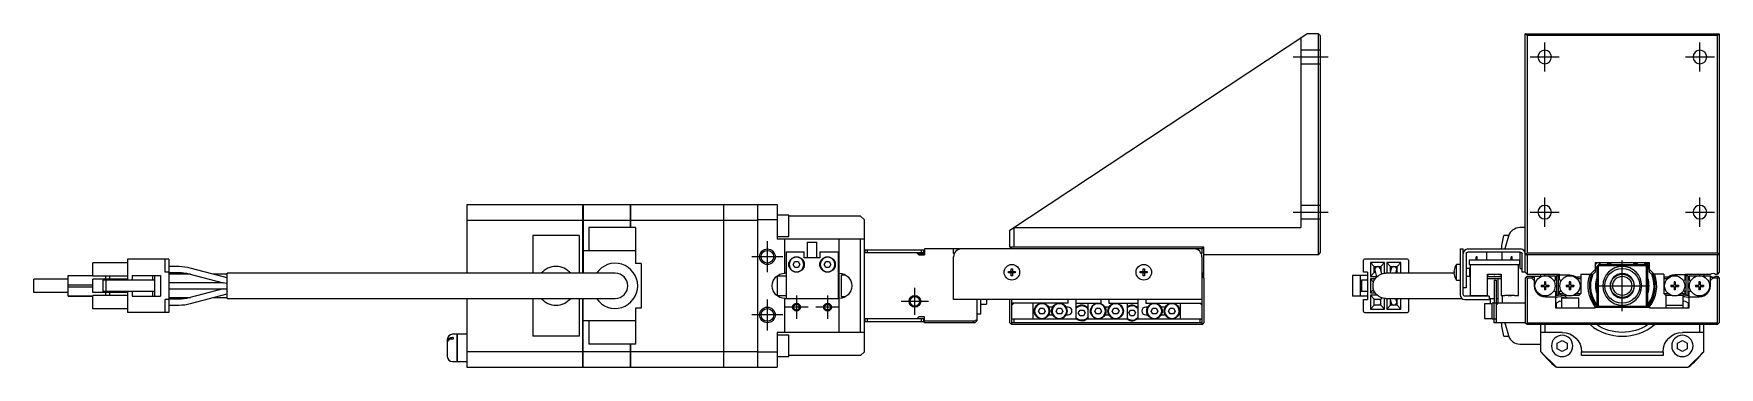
# Model space of a CAD drawing. Extents: x 0 to 898, y -8 to 821.
# Drawn here: x 463.6 to 898, y 371.3 to 457.3 of the extents above; entities that cross this region are included whole.
import ezdxf

# ---------------------------------------------------------------- set-up
doc = ezdxf.new("R2010")
doc.units = 0
doc.header["$LTSCALE"] = 0.5
doc.linetypes.add('CENTER', pattern=[50.8, 31.75, -6.35, 6.35, -6.35])
doc.linetypes.add('DASHED', pattern=[19.05, 12.7, -6.35])
for name, color, linetype in [('MSM_CENTER', 1, 'CENTER'), ('MSM_CONTINUOUS', 7, 'CONTINUOUS'), ('MSM_DASHED', 4, 'DASHED'), ('MSM_NARROW', 5, 'CONTINUOUS')]:
    doc.layers.add(name, color=color, linetype=linetype)

msp = doc.modelspace()

# ---------------------------------------------------------------- linework, layer by layer
at = {"layer": 'MSM_CENTER'}
for p, q in [((853.05, 447.54), (853.05, 455.04)), ((893.05, 447.54), (893.05, 455.04)), ((788.22, 451.29), (797.22, 451.29)), ((849.3, 451.29), (856.8, 451.29)), ((889.3, 451.29), (896.8, 451.29)), ((853.05, 407.54), (853.05, 415.04)), ((893.05, 407.54), (893.05, 415.04)), ((788.22, 411.29), (797.22, 411.29)), ((849.3, 411.29), (856.8, 411.29)), ((889.3, 411.29), (896.8, 411.29)), ((656.72, 399.79), (648.72, 399.79)), ((652.72, 395.79), (652.72, 403.79)), ((873.05, 385.79), (873.05, 398.79)), ((690.72, 384.79), (690.72, 391.79)), ((866.55, 392.29), (879.55, 392.29)), ((652.72, 380.79), (652.72, 388.79)), ((663.22, 386.79), (657.22, 386.79)), ((660.22, 389.79), (660.22, 383.79)), ((671.22, 386.79), (665.22, 386.79)), ((668.22, 389.79), (668.22, 383.79)), ((694.22, 388.29), (687.22, 388.29)), ((656.72, 384.79), (648.72, 384.79))]:
    msp.add_line(p, q, dxfattribs=at)
at = {"layer": 'MSM_CONTINUOUS'}
for p, q in [((715.22, 406.66), (791.72, 457.29)), ((790.22, 456.3), (790.22, 407.29)), ((794.72, 457.29), (791.72, 457.29)), ((794.72, 400.29), (794.72, 457.29)), ((795.22, 456.79), (794.72, 457.29)), ((795.22, 456.79), (795.22, 400.79)), ((848.05, 395.79), (848.05, 457.29)), ((848.55, 456.79), (848.05, 457.29)), ((848.05, 457.29), (898.05, 457.29)), ((848.55, 456.79), (848.55, 400.79)), ((897.55, 456.79), (848.55, 456.79)), ((897.55, 456.79), (898.05, 457.29)), ((897.55, 400.79), (897.55, 456.79)), ((898.05, 457.29), (898.05, 395.79)), ((575.22, 413.29), (575.22, 395.54)), ((575.22, 413.29), (605.17, 413.29)), ((605.17, 395.54), (605.17, 413.29)), ((605.17, 413.24), (605.22, 413.24)), ((605.22, 413.29), (605.22, 395.54)), ((605.22, 413.29), (617.47, 413.29)), ((617.47, 407.29), (617.47, 413.29)), ((617.47, 413.24), (617.52, 413.24)), ((617.52, 413.29), (641.47, 413.29)), ((617.52, 407.29), (617.52, 413.29)), ((641.47, 371.29), (641.47, 413.29)), ((641.47, 413.24), (641.52, 413.24)), ((641.52, 371.29), (641.52, 413.29)), ((641.52, 413.29), (655.22, 413.29)), ((650.22, 371.29), (650.22, 413.29)), ((655.22, 413.29), (655.22, 404.29)), ((575.22, 409.26), (605.17, 409.26)), ((605.17, 409), (605.22, 409)), ((605.22, 409.26), (617.47, 409.26)), ((617.47, 409), (617.52, 409)), ((617.52, 409.26), (641.47, 409.26)), ((641.47, 409), (641.52, 409)), ((641.52, 409.26), (650.22, 409.26)), ((655.22, 409.29), (650.22, 409.29)), ((658.22, 410.54), (655.22, 410.54)), ((658.22, 405.04), (658.22, 410.54)), ((676.72, 410.29), (658.22, 410.29)), ((677.72, 409.29), (676.72, 410.29)), ((677.72, 375.29), (677.72, 409.29)), ((604.22, 405.29), (592.22, 405.29)), ((592.22, 405.29), (592.22, 395.54)), ((604.22, 405.29), (604.22, 395.54)), ((606.72, 407.29), (606.72, 401.29)), ((618.72, 407.29), (606.72, 407.29)), ((618.72, 407.29), (618.72, 398.07)), ((655.22, 405.04), (658.22, 405.04)), ((677.72, 404.29), (655.22, 404.29)), ((657.22, 395.54), (657.22, 404.29)), ((671.22, 395.54), (671.22, 404.29)), ((676.72, 380.29), (676.72, 404.29)), ((715.22, 402.29), (715.22, 406.66)), ((716.18, 407.29), (790.22, 407.29)), ((716.22, 407.29), (716.22, 402.29)), ((843.8, 405.29), (842.48, 405.29)), ((843.75, 405.12), (842.79, 401.79)), ((848.05, 407.29), (846.63, 407.29)), ((618.72, 401.29), (605.22, 401.29)), ((657.52, 401.04), (657.52, 389.04)), ((657.52, 401.04), (662.22, 401.04)), ((662.22, 399.54), (662.22, 401.04)), ((662.97, 403.54), (665.47, 403.54)), ((662.97, 403.54), (662.97, 399.54)), ((665.47, 399.54), (665.47, 403.54)), ((666.22, 401.04), (666.22, 399.54)), ((666.22, 401.04), (670.92, 401.04)), ((670.92, 401.04), (670.92, 389.04)), ((692.92, 400.79), (677.72, 400.79)), ((677.92, 400.79), (677.92, 401.59)), ((677.92, 401.59), (692.92, 401.59)), ((678.42, 401.59), (678.42, 400.79)), ((691.72, 400.29), (691.22, 400.79)), ((693.22, 400.54), (691.47, 400.54)), ((691.72, 400.29), (693.22, 400.29)), ((692.42, 400.79), (692.42, 401.59)), ((692.92, 401.59), (692.92, 400.79)), ((693.22, 401.79), (693.22, 400.29)), ((764.72, 401.79), (693.22, 401.79)), ((700.72, 400.59), (700.72, 401.79)), ((700.72, 400.59), (700.89, 400.59)), ((700.72, 388.79), (700.72, 399.79)), ((765.22, 402.29), (715.22, 402.29)), ((715.47, 402.04), (715.22, 401.79)), ((715.72, 402.29), (715.47, 402.04)), ((715.47, 402.04), (715.72, 401.79)), ((764.72, 400.59), (764.55, 400.59)), ((765.22, 401.79), (764.72, 402.29)), ((764.72, 401.79), (764.97, 402.04)), ((764.72, 401.79), (764.72, 400.59)), ((764.72, 399.79), (764.72, 382.79)), ((765.22, 394.59), (765.22, 402.29)), ((794.72, 400.29), (765.22, 400.29)), ((794.72, 400.29), (795.22, 400.79)), ((831.25, 401.79), (832.05, 401.79)), ((831.25, 401.79), (831.25, 389.99)), ((832.05, 390.09), (832.05, 401.79)), ((832.85, 400.59), (832.85, 391.79)), ((833.25, 401.79), (846.85, 401.79)), ((846.85, 400.99), (833.25, 400.99)), ((835.42, 398.99), (835.42, 399.79)), ((835.67, 399.79), (835.42, 399.79)), ((835.67, 398.99), (835.67, 399.79)), ((838.05, 400.99), (838.05, 398.99)), ((842.05, 398.99), (842.05, 400.99)), ((844.42, 398.99), (844.42, 399.79)), ((844.67, 399.79), (844.42, 399.79)), ((844.67, 398.99), (844.67, 399.79)), ((846.75, 396.79), (846.75, 400.79)), ((847.2, 400.79), (846.75, 400.79)), ((847.25, 395.79), (847.25, 400.59)), ((848.05, 400.29), (848.55, 400.79)), ((898.05, 400.29), (848.05, 400.29)), ((848.55, 400.79), (897.55, 400.79)), ((848.55, 400.29), (848.55, 395.29)), ((898.05, 400.29), (897.55, 400.79)), ((897.55, 395.29), (897.55, 400.29)), ((478.87, 394.79), (478.87, 398.19)), ((487.77, 398.19), (478.87, 398.19)), ((487.77, 399.19), (487.77, 393.79)), ((498.47, 399.19), (487.77, 399.19)), ((497.47, 395.79), (497.47, 399.19)), ((498.47, 395.79), (497.47, 395.79)), ((498.47, 399.19), (498.47, 385.39)), ((501.1, 397.24), (498.47, 397.24)), ((498.47, 395.74), (501.1, 395.74)), ((503.59, 395.41), (512.44, 393.04)), ((513.47, 394.32), (503.98, 396.86)), ((513.47, 389.04), (513.47, 395.54)), ((613.47, 395.54), (513.47, 395.54)), ((620.22, 398.07), (618.72, 398.07)), ((620.22, 398.07), (620.22, 386.51)), ((657.52, 395.54), (657.22, 395.54)), ((659.35, 397.79), (659.79, 398.54)), ((659.79, 397.04), (659.35, 397.79)), ((659.79, 398.54), (660.65, 398.54)), ((660.65, 397.04), (659.79, 397.04)), ((660.65, 398.54), (661.09, 397.79)), ((661.09, 397.79), (660.65, 397.04)), ((666.22, 399.54), (662.22, 399.54)), ((667.35, 397.79), (667.79, 398.54)), ((667.79, 397.04), (667.35, 397.79)), ((667.79, 398.54), (668.65, 398.54)), ((668.65, 397.04), (667.79, 397.04)), ((668.65, 398.54), (669.09, 397.79)), ((669.09, 397.79), (668.65, 397.04)), ((671.22, 395.54), (670.92, 395.54)), ((671.12, 395.54), (671.12, 389.04)), ((714.83, 395.97), (715.54, 395.97)), ((714.83, 395.61), (714.83, 395.97)), ((715.54, 395.61), (714.83, 395.61)), ((715.54, 395.97), (715.54, 396.68)), ((715.54, 396.68), (715.9, 396.68)), ((715.55, 395.96), (715.54, 395.97)), ((715.55, 395.62), (715.54, 395.61)), ((715.54, 394.9), (715.54, 395.61)), ((715.55, 395.96), (715.89, 395.96)), ((715.55, 395.62), (715.55, 395.96)), ((715.89, 395.62), (715.55, 395.62)), ((715.89, 395.96), (715.9, 395.97)), ((715.89, 395.96), (715.89, 395.62)), ((715.89, 395.62), (715.9, 395.61)), ((715.9, 396.68), (715.9, 395.97)), ((715.9, 395.97), (716.61, 395.97)), ((715.9, 395.61), (715.9, 394.9)), ((716.61, 395.61), (715.9, 395.61)), ((716.61, 395.97), (716.61, 395.61)), ((748.83, 395.97), (749.54, 395.97)), ((748.83, 395.61), (748.83, 395.97)), ((749.54, 395.61), (748.83, 395.61)), ((749.54, 395.97), (749.54, 396.68)), ((749.54, 396.68), (749.9, 396.68)), ((749.55, 395.96), (749.54, 395.97)), ((749.55, 395.62), (749.54, 395.61)), ((749.54, 394.9), (749.54, 395.61)), ((749.55, 395.62), (749.55, 395.96)), ((749.55, 395.96), (749.89, 395.96)), ((749.89, 395.62), (749.55, 395.62)), ((749.89, 395.96), (749.9, 395.97)), ((749.89, 395.96), (749.89, 395.62)), ((749.89, 395.62), (749.9, 395.61)), ((749.9, 396.68), (749.9, 395.97)), ((749.9, 395.97), (750.61, 395.97)), ((749.9, 395.61), (749.9, 394.9)), ((750.61, 395.61), (749.9, 395.61)), ((750.61, 395.97), (750.61, 395.61)), ((765.22, 395.29), (764.72, 395.79)), ((806.35, 395.79), (806.35, 398.89)), ((807.35, 395.79), (806.35, 395.79)), ((817.65, 399.19), (806.65, 399.19)), ((807.35, 395.79), (807.35, 388.79)), ((811.8, 398.29), (808.15, 398.29)), ((808.15, 398.29), (808.15, 394.69)), ((809.1, 397.24), (808.15, 398.29)), ((809.1, 395.74), (808.15, 394.69)), ((809.1, 397.24), (810.85, 397.24)), ((809.1, 395.74), (809.1, 397.24)), ((809.4, 395.74), (809.1, 395.74)), ((809.25, 396.29), (809.73, 394.57)), ((810.47, 397.24), (810.85, 396.87)), ((811.06, 395.39), (810.7, 396.69)), ((810.85, 397.24), (811.8, 398.29)), ((810.85, 397.24), (810.85, 396.15)), ((811.01, 395.56), (811.15, 395.41)), ((811.8, 395.53), (811.8, 398.29)), ((829.66, 395.54), (812.05, 395.54)), ((815.95, 398.29), (812.4, 398.29)), ((812.4, 398.29), (812.4, 395.54)), ((813.3, 397.24), (812.4, 398.29)), ((813.45, 396.7), (813.11, 395.54)), ((813.3, 396.18), (813.3, 397.24)), ((813.3, 397.24), (815.05, 397.24)), ((814.67, 397.24), (815.05, 396.87)), ((814.67, 395.54), (814.89, 396.28)), ((814.73, 395.74), (815.05, 395.74)), ((815.05, 396.12), (814.76, 395.83)), ((815.05, 397.24), (815.95, 398.29)), ((815.05, 395.74), (815.05, 397.24)), ((815.05, 395.74), (815.22, 395.54)), ((815.95, 395.54), (815.95, 398.29)), ((817.95, 398.89), (817.95, 395.54)), ((829.66, 395.97), (829.78, 395.97)), ((829.78, 395.61), (829.66, 395.61)), ((829.77, 396.68), (829.78, 396.68)), ((829.78, 395.61), (829.78, 395.97)), ((830.35, 393.79), (830.35, 397.79)), ((831.25, 397.79), (830.35, 397.79)), ((833.75, 396.79), (832.85, 396.79)), ((833.55, 398.99), (833.55, 397.79)), ((833.55, 398.99), (846.55, 398.99)), ((833.55, 397.79), (846.55, 397.79)), ((833.75, 394.79), (833.75, 396.79)), ((833.8, 396.74), (833.75, 396.79)), ((833.8, 397.79), (833.8, 389.79)), ((846.3, 389.79), (846.3, 397.79)), ((846.55, 398.99), (846.55, 397.79)), ((846.75, 398.07), (846.55, 398.07)), ((846.75, 396.79), (847.25, 396.79)), ((848.05, 395.79), (847.25, 395.79)), ((848.55, 395.29), (848.05, 395.79)), ((864.84, 395.29), (866.05, 396.5)), ((866.05, 395.79), (865.55, 395.29)), ((866.05, 398.29), (880.05, 398.29)), ((866.05, 398.29), (866.05, 395.79)), ((866.55, 396.99), (867.35, 397.79)), ((866.55, 387.59), (866.55, 396.99)), ((866.85, 397.29), (866.85, 387.29)), ((879.05, 397.49), (867.05, 397.49)), ((867.35, 397.79), (878.75, 397.79)), ((878.75, 397.79), (879.05, 397.49)), ((879.55, 396.99), (879.05, 397.49)), ((879.25, 387.29), (879.25, 397.29)), ((879.55, 396.99), (879.55, 387.59)), ((880.05, 395.79), (880.05, 398.29)), ((880.05, 396.5), (881.26, 395.29)), ((880.55, 395.29), (880.05, 395.79)), ((898.05, 395.79), (897.55, 395.29)), ((463.62, 390.59), (463.62, 393.99)), ((472.52, 393.99), (463.62, 393.99)), ((472.52, 389.59), (472.52, 394.99)), ((472.52, 394.99), (478.87, 394.99)), ((472.52, 392.54), (478.87, 392.54)), ((472.52, 392.04), (478.87, 392.04)), ((487.77, 394.79), (478.87, 394.79)), ((478.87, 390.59), (478.87, 393.99)), ((487.77, 393.99), (478.87, 393.99)), ((494.77, 393.79), (481.47, 393.79)), ((481.47, 393.79), (481.47, 390.79)), ((482.17, 393.79), (482.17, 390.79)), ((482.22, 393.99), (482.22, 394.79)), ((483.22, 393.99), (483.22, 394.79)), ((489.02, 394.99), (489.02, 393.79)), ((489.02, 394.99), (496.27, 394.99)), ((494.27, 394.99), (494.27, 393.79)), ((494.77, 394.99), (494.77, 389.59)), ((496.27, 394.99), (496.27, 389.59)), ((504.05, 395.29), (498.47, 395.29)), ((512.44, 393.04), (498.47, 393.04)), ((498.47, 391.54), (513.47, 391.54)), ((512.44, 391.54), (503.6, 389.17)), ((513.47, 395.29), (509.84, 395.29)), ((513.34, 392.93), (512.44, 393.04)), ((513.47, 393.04), (513.38, 393.04)), ((655.22, 394.85), (655.22, 389.73)), ((657.52, 394.79), (655.22, 394.79)), ((671.72, 395.04), (671.72, 389.54)), ((672.95, 395.04), (671.72, 395.04)), ((715.9, 394.9), (715.54, 394.9)), ((749.9, 394.9), (749.54, 394.9)), ((765.22, 395.29), (764.72, 395.29)), ((765.22, 395.09), (764.72, 395.09)), ((764.82, 394.89), (764.72, 394.89)), ((765.22, 394.29), (764.72, 394.79)), ((764.97, 394.54), (764.72, 394.29)), ((765.22, 394.59), (765.12, 394.49)), ((765.12, 394.59), (765.12, 394.39)), ((765.22, 394.29), (765.22, 382.79)), ((807.35, 394.99), (803.55, 394.99)), ((803.55, 394.99), (803.55, 389.59)), ((805.46, 394.99), (805.46, 389.59)), ((807.35, 393.79), (805.85, 393.79)), ((805.85, 393.79), (805.85, 390.79)), ((808.15, 394.69), (809.7, 394.69)), ((809.34, 394.09), (808.15, 394.09)), ((808.15, 394.09), (808.15, 390.49)), ((808.93, 393.22), (808.15, 394.09)), ((808.93, 391.36), (808.15, 390.49)), ((829.78, 394.9), (829.77, 394.9)), ((830.35, 393.79), (831.25, 393.79)), ((832.85, 391.79), (832.05, 391.79)), ((832.85, 394.79), (833.75, 394.79)), ((833.75, 394.79), (833.8, 394.84)), ((838.3, 389.79), (838.3, 395.29)), ((838.3, 395.29), (841.8, 395.29)), ((841.8, 394.59), (838.3, 394.59)), ((841.8, 394.09), (838.3, 394.09)), ((840.05, 393.79), (840.55, 393.79)), ((840.05, 393.79), (840.05, 387.79)), ((840.55, 393.79), (840.55, 382.79)), ((841.05, 387.79), (841.05, 394.09)), ((841.8, 395.29), (841.8, 389.79)), ((848.3, 394.54), (848.05, 394.29)), ((848.05, 394.29), (848.05, 382.79)), ((848.3, 394.54), (848.55, 394.79)), ((848.55, 394.29), (848.3, 394.54)), ((848.55, 395.29), (856.85, 395.29)), ((848.55, 394.79), (852.43, 394.79)), ((848.55, 394.29), (848.55, 382.79)), ((849.75, 394.29), (848.55, 394.29)), ((850.35, 394.71), (849.75, 394.29)), ((849.75, 394.29), (850.35, 393.69)), ((850.35, 394.79), (850.35, 392.29)), ((852.05, 394.79), (852.05, 395.29)), ((852.15, 392.44), (852.94, 392.44)), ((852.15, 392.44), (852.15, 392.15)), ((852.15, 392.15), (852.94, 392.15)), ((852.68, 392.44), (852.68, 392.15)), ((853.29, 393.29), (853, 393.29)), ((853, 393.29), (853, 392.5)), ((853, 392.76), (853.29, 392.76)), ((853, 392.09), (853, 391.29)), ((853, 391.82), (853.29, 391.82)), ((853.29, 391.29), (853, 391.29)), ((853.05, 394.89), (853.05, 395.29)), ((853.29, 393.29), (853.29, 392.5)), ((853.29, 392.09), (853.29, 391.29)), ((853.35, 392.44), (854.15, 392.44)), ((853.35, 392.15), (854.15, 392.15)), ((853.62, 392.15), (853.62, 392.44)), ((855.85, 394.79), (853.86, 394.79)), ((854.15, 392.44), (854.15, 392.15)), ((855.55, 393.67), (855.85, 393.83)), ((855.85, 393.83), (855.85, 394.79)), ((856.65, 394.91), (856.05, 394.91)), ((856.05, 394.91), (856.05, 389.91)), ((856.65, 389.91), (856.65, 394.91)), ((856.85, 393.83), (856.85, 395.29)), ((856.85, 395.09), (859.55, 395.09)), ((857.14, 393.67), (856.85, 393.83)), ((858.55, 392.44), (859.34, 392.44)), ((858.55, 392.44), (858.55, 392.15)), ((858.55, 392.15), (859.34, 392.15)), ((859.08, 392.44), (859.08, 392.15)), ((859.69, 393.29), (859.4, 393.29)), ((859.4, 393.29), (859.4, 392.5)), ((859.4, 392.76), (859.69, 392.76)), ((859.4, 392.09), (859.4, 391.29)), ((859.4, 391.82), (859.69, 391.82)), ((859.69, 391.29), (859.4, 391.29)), ((859.69, 393.29), (859.69, 392.5)), ((859.69, 392.09), (859.69, 391.29)), ((859.75, 392.44), (860.55, 392.44)), ((859.75, 392.15), (860.55, 392.15)), ((860.02, 392.15), (860.02, 392.44)), ((860.55, 392.44), (860.55, 392.15)), ((861.15, 394.59), (862.35, 394.59)), ((862.35, 394.09), (861.69, 394.09)), ((862.35, 395.29), (865.55, 395.29)), ((862.35, 395.29), (862.35, 390.29)), ((870.18, 393.6), (870.25, 393.67)), ((870.25, 393.73), (870.25, 393.67)), ((871.99, 395.26), (871.99, 395.26)), ((883.75, 395.29), (880.55, 395.29)), ((883.75, 395.29), (883.75, 390.29)), ((883.75, 394.59), (884.95, 394.59)), ((884.4, 394.09), (883.75, 394.09)), ((885.55, 392.44), (886.34, 392.44)), ((885.55, 392.44), (885.55, 392.15)), ((885.55, 392.15), (886.34, 392.15)), ((886.08, 392.44), (886.08, 392.15)), ((886.69, 393.29), (886.4, 393.29)), ((886.4, 393.29), (886.4, 392.5)), ((886.4, 392.76), (886.69, 392.76)), ((886.4, 392.09), (886.4, 391.29)), ((886.4, 391.82), (886.69, 391.82)), ((886.69, 391.29), (886.4, 391.29)), ((889.25, 395.09), (886.55, 395.09)), ((886.69, 393.29), (886.69, 392.5)), ((886.69, 392.09), (886.69, 391.29)), ((886.75, 392.44), (887.55, 392.44)), ((886.75, 392.15), (887.55, 392.15)), ((887.02, 392.15), (887.02, 392.44)), ((887.55, 392.44), (887.55, 392.15)), ((889.25, 393.83), (888.95, 393.67)), ((889.25, 395.29), (895.79, 395.29)), ((889.25, 393.83), (889.25, 395.29)), ((890.05, 394.91), (889.45, 394.91)), ((889.45, 394.91), (889.45, 389.91)), ((890.05, 389.91), (890.05, 394.91)), ((890.25, 394.79), (890.25, 393.83)), ((892.23, 394.79), (890.25, 394.79)), ((890.25, 393.83), (890.54, 393.67)), ((891.95, 392.44), (892.74, 392.44)), ((891.95, 392.44), (891.95, 392.15)), ((891.95, 392.15), (892.74, 392.15)), ((892.48, 392.44), (892.48, 392.15)), ((893.09, 393.29), (892.8, 393.29)), ((892.8, 393.29), (892.8, 392.5)), ((892.8, 392.76), (893.09, 392.76)), ((892.8, 392.09), (892.8, 391.29)), ((892.8, 391.82), (893.09, 391.82)), ((893.09, 391.29), (892.8, 391.29)), ((893.05, 394.89), (893.05, 395.29)), ((893.09, 393.29), (893.09, 392.5)), ((893.09, 392.09), (893.09, 391.29)), ((893.15, 392.44), (893.95, 392.44)), ((893.15, 392.15), (893.95, 392.15)), ((893.42, 392.15), (893.42, 392.44)), ((895.79, 394.79), (893.66, 394.79)), ((893.95, 392.44), (893.95, 392.15)), ((894.05, 395.29), (894.05, 394.79)), ((895.75, 392.29), (895.75, 394.79)), ((896.35, 394.29), (895.75, 394.71)), ((895.75, 393.69), (896.35, 394.29)), ((897.55, 394.29), (896.35, 394.29)), ((897.11, 395.29), (897.55, 395.29)), ((897.11, 394.79), (897.55, 394.79)), ((897.55, 394.79), (898.05, 394.29)), ((897.8, 394.54), (897.55, 394.29)), ((897.55, 382.79), (897.55, 394.29)), ((898.05, 394.29), (898.05, 382.79)), ((472.52, 390.59), (463.62, 390.59)), ((472.52, 390.59), (463.62, 390.59)), ((472.52, 390.59), (463.62, 390.59)), ((473.47, 389.59), (472.52, 389.59)), ((472.52, 389.59), (478.87, 389.59)), ((473.77, 389.59), (473.47, 389.59)), ((478.87, 389.59), (473.77, 389.59)), ((475.57, 389.59), (475.27, 389.59)), ((475.27, 389.59), (475.45, 389.59)), ((475.45, 389.59), (478.87, 389.59)), ((478.87, 389.59), (475.57, 389.59)), ((487.77, 390.59), (478.87, 390.59)), ((487.77, 389.79), (478.87, 389.79)), ((478.87, 386.39), (478.87, 389.79)), ((494.77, 390.79), (481.47, 390.79)), ((482.22, 389.79), (482.22, 390.59)), ((483.22, 389.79), (483.22, 390.59)), ((487.77, 390.79), (487.77, 385.39)), ((489.02, 390.79), (489.02, 389.59)), ((489.02, 389.59), (496.27, 389.59)), ((494.27, 390.79), (494.27, 389.59)), ((497.47, 385.39), (497.47, 388.79)), ((498.47, 388.79), (497.47, 388.79)), ((498.47, 389.29), (504.05, 389.29)), ((501.1, 388.84), (498.47, 388.84)), ((498.47, 387.34), (501.1, 387.34)), ((503.99, 387.72), (513.47, 390.26)), ((509.84, 389.29), (513.47, 389.29)), ((513.47, 389.04), (613.47, 389.04)), ((575.22, 389.04), (575.22, 371.29)), ((592.22, 389.04), (592.22, 379.29)), ((604.22, 389.04), (604.22, 379.29)), ((605.17, 371.29), (605.17, 389.04)), ((605.22, 371.29), (605.22, 389.04)), ((655.22, 389.79), (657.52, 389.79)), ((657.22, 380.29), (657.22, 389.04)), ((657.22, 389.04), (671.22, 389.04)), ((660.92, 386.49), (660.92, 387.14)), ((671.22, 380.29), (671.22, 389.04)), ((671.72, 389.54), (672.95, 389.54)), ((764.72, 388.79), (700.72, 388.79)), ((706.72, 388.79), (706.72, 383.29)), ((707.72, 385.04), (707.72, 388.79)), ((707.72, 387.54), (709.22, 387.54)), ((709.22, 388.79), (709.22, 387.54)), ((715.22, 382.79), (715.22, 388.79)), ((715.72, 382.79), (715.72, 388.79)), ((715.72, 387.29), (716.22, 387.79)), ((730.22, 387.79), (715.72, 387.79)), ((721.22, 383.79), (721.22, 387.79)), ((726.24, 386.79), (725.2, 386.79)), ((730.22, 386.79), (729.7, 386.79)), ((730.22, 387.79), (730.22, 388.79)), ((732.22, 388.79), (732.22, 383.79)), ((732.22, 387.79), (738.72, 387.79)), ((735.42, 383.79), (735.42, 387.79)), ((738.72, 387.79), (738.72, 388.79)), ((740.74, 386.79), (739.7, 386.79)), ((740.72, 388.79), (740.72, 387.79)), ((740.72, 387.79), (748.22, 387.79)), ((745.42, 387.79), (745.42, 383.79)), ((748.22, 388.79), (748.22, 383.79)), ((750.22, 388.79), (750.22, 387.79)), ((750.22, 387.79), (764.72, 387.79)), ((750.74, 386.79), (750.22, 386.79)), ((755.24, 386.79), (754.2, 386.79)), ((759.22, 383.79), (759.22, 387.79)), ((764.22, 387.79), (764.72, 387.29)), ((807.35, 389.59), (803.55, 389.59)), ((807.35, 390.79), (805.85, 390.79)), ((806.35, 385.69), (806.35, 388.79)), ((806.35, 388.79), (807.35, 388.79)), ((808.15, 390.49), (809.34, 390.49)), ((809.86, 389.89), (808.15, 389.89)), ((808.15, 389.89), (808.15, 386.29)), ((809.1, 388.84), (808.15, 389.89)), ((809.1, 387.34), (808.15, 386.29)), ((809.1, 387.34), (809.1, 388.84)), ((809.1, 388.84), (810.85, 388.84)), ((810.85, 387.34), (809.1, 387.34)), ((810.47, 388.84), (810.85, 388.47)), ((810.85, 387.72), (810.47, 387.34)), ((810.85, 388.84), (811.15, 389.17)), ((810.85, 387.34), (810.85, 388.84)), ((810.85, 387.34), (811.8, 386.29)), ((811.8, 386.29), (811.8, 389.05)), ((812.05, 389.04), (831.72, 389.04)), ((812.4, 389.04), (812.4, 386.29)), ((813.3, 387.34), (812.4, 386.29)), ((813.11, 389.04), (813.45, 387.88)), ((813.3, 387.34), (813.3, 388.4)), ((815.05, 387.34), (813.3, 387.34)), ((814.89, 388.3), (814.67, 389.04)), ((815.05, 387.72), (814.67, 387.34)), ((815.05, 388.84), (814.73, 388.84)), ((814.76, 388.76), (815.05, 388.47)), ((815.05, 388.84), (815.22, 389.04)), ((815.05, 387.34), (815.05, 388.84)), ((815.05, 387.34), (815.95, 386.29)), ((815.95, 386.29), (815.95, 389.04)), ((817.95, 389.04), (817.95, 385.69)), ((832.45, 388.79), (838.75, 388.79)), ((838.75, 389.59), (832.55, 389.59)), ((833.8, 389.79), (838.3, 389.79)), ((837.55, 387.69), (837.55, 383.89)), ((839.55, 387.69), (837.55, 387.69)), ((838.75, 389.59), (838.75, 388.79)), ((838.75, 389.04), (840.05, 389.04)), ((839.05, 387.69), (839.05, 389.04)), ((839.55, 383.79), (839.55, 387.79)), ((848.05, 387.79), (839.55, 387.79)), ((840.05, 383.79), (840.05, 387.79)), ((840.55, 389.04), (841.05, 389.04)), ((840.55, 387.29), (841.05, 387.79)), ((841.8, 389.79), (842.8, 389.79)), ((842.05, 389.79), (842.05, 387.79)), ((842.8, 389.79), (842.8, 389.89)), ((842.8, 389.89), (845.3, 389.89)), ((843.6, 389.89), (843.6, 389.79)), ((843.6, 389.79), (844.5, 389.79)), ((843.97, 389.89), (843.97, 389.79)), ((844.12, 389.89), (844.12, 389.79)), ((844.5, 389.89), (844.5, 389.79)), ((845.3, 389.79), (845.3, 389.89)), ((845.3, 389.79), (846.3, 389.79)), ((853.15, 389.49), (855.85, 389.49)), ((855.85, 390.75), (855.55, 390.92)), ((855.85, 390.75), (855.85, 386.59)), ((856.05, 389.91), (856.65, 389.91)), ((856.05, 387.87), (857.05, 388.44)), ((856.05, 386.71), (856.05, 387.87)), ((856.26, 386.59), (856.05, 386.71)), ((856.85, 390.75), (857.14, 390.92)), ((856.85, 390.29), (856.85, 390.75)), ((856.85, 390.29), (857.89, 390.29)), ((857.35, 389.79), (856.85, 390.29)), ((857.05, 388.44), (857.35, 388.27)), ((858.83, 389.79), (857.35, 389.79)), ((861.85, 389.09), (857.35, 389.09)), ((857.35, 389.09), (857.35, 386.59)), ((861.85, 389.79), (860.26, 389.79)), ((861.21, 390.29), (862.35, 390.29)), ((862.35, 390.29), (861.85, 389.79)), ((861.85, 386.59), (861.85, 389.09)), ((866.05, 386.59), (866.05, 386.79)), ((866.05, 386.79), (880.05, 386.79)), ((866.85, 387.29), (866.55, 387.59)), ((866.85, 387.29), (867.05, 387.09)), ((867.05, 387.09), (879.05, 387.09)), ((867.35, 386.79), (867.05, 387.09)), ((869.88, 389.09), (870.07, 389.09)), ((870.3, 388.87), (870.07, 389.09)), ((870.3, 388.87), (870.13, 388.87)), ((870.25, 390.92), (870.18, 390.98)), ((870.25, 390.92), (870.25, 390.85)), ((870.3, 388.73), (870.3, 388.87)), ((870.3, 388.73), (870.3, 388.73)), ((871.99, 389.33), (871.99, 389.33)), ((876.02, 389.09), (875.8, 388.87)), ((875.97, 388.87), (875.8, 388.87)), ((875.8, 388.87), (875.8, 388.73)), ((876.02, 389.09), (876.21, 389.09)), ((879.05, 387.09), (878.75, 386.79)), ((879.05, 387.09), (879.25, 387.29)), ((879.55, 387.59), (879.25, 387.29)), ((880.05, 386.79), (880.05, 386.59)), ((883.75, 390.29), (884.89, 390.29)), ((884.25, 389.79), (883.75, 390.29)), ((885.83, 389.79), (884.25, 389.79)), ((884.25, 389.79), (884.25, 386.59)), ((884.25, 387.29), (888.75, 387.29)), ((888.75, 389.79), (887.26, 389.79)), ((888.21, 390.29), (889.25, 390.29)), ((889.25, 390.29), (888.75, 389.79)), ((888.75, 386.59), (888.75, 389.79)), ((888.75, 388.27), (889.05, 388.44)), ((888.95, 390.92), (889.25, 390.75)), ((889.05, 388.44), (890.05, 387.87)), ((889.25, 390.29), (889.25, 390.75)), ((889.45, 389.91), (890.05, 389.91)), ((890.05, 386.71), (889.84, 386.59)), ((890.05, 387.87), (890.05, 386.71)), ((890.54, 390.92), (890.25, 390.75)), ((890.25, 386.59), (890.25, 390.75)), ((890.25, 389.49), (892.95, 389.49)), ((487.77, 386.39), (478.87, 386.39)), ((498.47, 385.39), (487.77, 385.39)), ((618.72, 383.29), (605.22, 383.29)), ((606.72, 383.29), (606.72, 377.29)), ((620.22, 386.51), (618.72, 386.51)), ((618.72, 386.51), (618.72, 377.29)), ((660.92, 386.49), (660.94, 386.47)), ((692.92, 383.79), (677.72, 383.79)), ((677.92, 382.99), (677.92, 383.79)), ((692.92, 382.99), (677.92, 382.99)), ((678.42, 383.79), (678.42, 382.99)), ((691.22, 383.79), (691.72, 384.29)), ((693.22, 384.29), (691.72, 384.29)), ((692.42, 382.99), (692.42, 383.79)), ((692.92, 383.79), (692.92, 382.99)), ((693.22, 382.79), (693.22, 384.29)), ((693.22, 383.29), (706.11, 383.29)), ((706.22, 382.79), (693.22, 382.79)), ((705.61, 382.79), (706.11, 383.29)), ((706.11, 383.29), (706.72, 383.6)), ((706.72, 383.29), (706.22, 382.79)), ((706.72, 385.04), (707.72, 385.04)), ((715.22, 382.79), (715.47, 382.54)), ((715.47, 382.54), (715.72, 382.79)), ((715.47, 382.54), (715.72, 382.29)), ((715.72, 383.79), (732.4, 383.79)), ((764.72, 382.79), (715.72, 382.79)), ((716.22, 383.79), (716.22, 382.79)), ((722.6, 385.79), (723.04, 386.54)), ((723.04, 385.04), (722.6, 385.79)), ((723.04, 386.54), (723.9, 386.54)), ((723.9, 385.04), (723.04, 385.04)), ((723.9, 386.54), (724.34, 385.79)), ((724.34, 385.79), (723.9, 385.04)), ((725.2, 384.79), (726.24, 384.79)), ((727.1, 385.79), (727.54, 386.54)), ((727.54, 385.04), (727.1, 385.79)), ((727.54, 386.54), (728.4, 386.54)), ((728.4, 385.04), (727.54, 385.04)), ((728.4, 386.54), (728.84, 385.79)), ((728.84, 385.79), (728.4, 385.04)), ((729.7, 384.79), (730.22, 384.79)), ((732.85, 385.29), (733.29, 386.04)), ((733.29, 384.54), (732.85, 385.29)), ((733.29, 386.04), (734.15, 386.04)), ((734.15, 384.54), (733.29, 384.54)), ((734.15, 386.04), (734.59, 385.29)), ((734.59, 385.29), (734.15, 384.54)), ((735.04, 383.79), (745.42, 383.79)), ((737.1, 385.79), (737.54, 386.54)), ((737.54, 385.04), (737.1, 385.79)), ((737.54, 386.54), (738.4, 386.54)), ((738.4, 385.04), (737.54, 385.04)), ((738.4, 386.54), (738.84, 385.79)), ((738.84, 385.79), (738.4, 385.04)), ((739.7, 384.79), (740.74, 384.79)), ((741.6, 385.79), (742.04, 386.54)), ((742.04, 385.04), (741.6, 385.79)), ((742.04, 386.54), (742.9, 386.54)), ((742.9, 385.04), (742.04, 385.04)), ((742.9, 386.54), (743.34, 385.79)), ((743.34, 385.79), (742.9, 385.04)), ((745.85, 385.29), (746.29, 386.04)), ((746.29, 384.54), (745.85, 385.29)), ((746.29, 386.04), (747.15, 386.04)), ((747.15, 384.54), (746.29, 384.54)), ((747.15, 386.04), (747.59, 385.29)), ((747.59, 385.29), (747.15, 384.54)), ((748.04, 383.79), (764.72, 383.79)), ((750.22, 384.79), (750.74, 384.79)), ((751.6, 385.79), (752.04, 386.54)), ((752.04, 385.04), (751.6, 385.79)), ((752.04, 386.54), (752.9, 386.54)), ((752.9, 385.04), (752.04, 385.04)), ((752.9, 386.54), (753.34, 385.79)), ((753.34, 385.79), (752.9, 385.04)), ((754.2, 384.79), (755.24, 384.79)), ((756.1, 385.79), (756.54, 386.54)), ((756.54, 385.04), (756.1, 385.79)), ((756.54, 386.54), (757.4, 386.54)), ((757.4, 385.04), (756.54, 385.04)), ((757.4, 386.54), (757.84, 385.79)), ((757.84, 385.79), (757.4, 385.04)), ((764.22, 382.79), (764.22, 383.79)), ((764.72, 382.79), (764.97, 382.54)), ((764.72, 382.29), (765.22, 382.79)), ((806.65, 385.39), (817.65, 385.39)), ((808.15, 386.29), (811.8, 386.29)), ((812.4, 386.29), (815.95, 386.29)), ((837.55, 383.89), (839.55, 383.89)), ((839.55, 383.79), (840.55, 383.79)), ((840.05, 382.79), (840.05, 383.79)), ((848.05, 382.79), (840.05, 382.79)), ((842.79, 382.79), (843.75, 379.46)), ((848.05, 382.79), (848.3, 382.54)), ((848.3, 382.54), (848.55, 382.79)), ((848.55, 382.29), (848.3, 382.54)), ((848.55, 382.79), (897.55, 382.79)), ((855.85, 386.59), (866.05, 386.59)), ((880.05, 386.59), (890.25, 386.59)), ((897.55, 382.79), (897.8, 382.54)), ((898.05, 382.79), (897.55, 382.29)), ((570.22, 378.49), (570.22, 374.09)), ((572.67, 379.79), (571.52, 379.79)), ((571.72, 378.94), (571.52, 378.94)), ((571.72, 378.58), (571.52, 378.58)), ((571.72, 378.94), (571.72, 378.58)), ((572.67, 379.79), (572.67, 372.79)), ((572.72, 379.74), (572.67, 379.74)), ((575.22, 379.79), (572.72, 379.79)), ((572.72, 379.79), (572.72, 372.79)), ((604.22, 379.29), (592.22, 379.29)), ((677.72, 380.29), (655.22, 380.29)), ((655.22, 380.29), (655.22, 371.29)), ((658.22, 379.54), (655.22, 379.54)), ((658.22, 374.04), (658.22, 379.54)), ((764.72, 382.29), (715.72, 382.29)), ((842.48, 379.29), (843.8, 379.29)), ((897.55, 382.29), (848.55, 382.29)), ((852.05, 375.29), (852.05, 382.29)), ((857.55, 380.29), (852.05, 380.29)), ((853.05, 382.29), (853.05, 380.29)), ((856.3, 377.51), (857.55, 378.23)), ((857.55, 378.23), (858.8, 377.51)), ((887.3, 377.51), (888.55, 378.23)), ((894.05, 380.29), (888.55, 380.29)), ((888.55, 378.23), (889.8, 377.51)), ((893.05, 380.29), (893.05, 382.29)), ((894.05, 375.29), (894.05, 382.29)), ((575.22, 375.32), (605.17, 375.32)), ((605.17, 375.58), (605.22, 375.58)), ((605.22, 375.32), (617.47, 375.32)), ((618.72, 377.29), (606.72, 377.29)), ((617.47, 371.29), (617.47, 377.29)), ((617.47, 375.58), (617.52, 375.58)), ((617.52, 371.29), (617.52, 377.29)), ((617.52, 375.32), (641.47, 375.32)), ((641.47, 375.58), (641.52, 375.58)), ((641.52, 375.32), (650.22, 375.32)), ((650.22, 375.29), (655.22, 375.29)), ((655.22, 374.04), (658.22, 374.04)), ((676.72, 374.29), (658.22, 374.29)), ((676.72, 374.29), (677.72, 375.29)), ((846.63, 377.29), (852.05, 377.29)), ((852.05, 375.29), (856.05, 371.29)), ((856.3, 376.07), (856.3, 377.51)), ((857.55, 375.35), (856.3, 376.07)), ((858.8, 376.07), (857.55, 375.35)), ((858.8, 377.51), (858.8, 376.07)), ((862.55, 375.29), (883.55, 375.29)), ((862.55, 374.29), (862.55, 375.29)), ((883.55, 374.29), (862.55, 374.29)), ((883.55, 375.29), (883.55, 374.29)), ((887.3, 376.07), (887.3, 377.51)), ((888.55, 375.35), (887.3, 376.07)), ((889.8, 376.07), (888.55, 375.35)), ((889.8, 377.51), (889.8, 376.07)), ((890.05, 371.29), (894.05, 375.29)), ((571.52, 372.79), (572.67, 372.79)), ((572.67, 372.84), (572.72, 372.84)), ((572.72, 372.79), (575.22, 372.79)), ((575.22, 371.29), (605.17, 371.29)), ((605.17, 371.34), (605.22, 371.34)), ((605.22, 371.29), (617.47, 371.29)), ((617.47, 371.34), (617.52, 371.34)), ((617.52, 371.29), (641.47, 371.29)), ((641.47, 371.34), (641.52, 371.34)), ((641.52, 371.29), (655.22, 371.29)), ((856.05, 371.29), (890.05, 371.29))]:
    msp.add_line(p, q, dxfattribs=at)
at = {"layer": 'MSM_CONTINUOUS', "extrusion": (0, 0, -1)}
for centre, radius in [((-853.05, 451.29), 1.75), ((-893.05, 451.29), 1.75), ((-853.05, 411.29), 1.75), ((-893.05, 411.29), 1.75), ((-660.22, 397.79), 1.9), ((-668.22, 397.79), 1.9), ((-873.05, 392.29), 5), ((-873.05, 392.29), 3.15), ((-723.47, 385.79), 1.9), ((-727.97, 385.79), 1.9), ((-737.97, 385.79), 1.9), ((-742.47, 385.79), 1.9), ((-752.47, 385.79), 1.9), ((-756.97, 385.79), 1.9), ((-857.55, 376.79), 2.75), ((-888.55, 376.79), 2.75)]:
    msp.add_circle(centre, radius, dxfattribs=at)
at = {"layer": 'MSM_CONTINUOUS'}
for centre, radius in [((652.72, 399.79), 1.62), ((660.22, 397.79), 2), ((668.22, 397.79), 2), ((715.72, 395.79), 2), ((749.72, 395.79), 2), ((873.05, 392.29), 4.5), ((853.15, 392.29), 2.6), ((859.55, 392.29), 2.6), ((873.05, 392.29), 3), ((886.55, 392.29), 2.6), ((892.95, 392.29), 2.6), ((660.22, 386.79), 0.783), ((668.22, 386.79), 0.783), ((690.72, 388.29), 1.23), ((723.47, 385.79), 2), ((727.97, 385.79), 2), ((737.97, 385.79), 2), ((742.47, 385.79), 2), ((752.47, 385.79), 2), ((756.97, 385.79), 2), ((652.72, 384.79), 1.62)]:
    msp.add_circle(centre, radius, dxfattribs=at)
for centre, radius, start, end in [((901.05, 392.29), 60, 167.4867, 170.8898), ((846.63, 404.29), 3, 90, 164.0042), ((702.72, 399.79), 2, 90, 180), ((762.72, 399.79), 2, 0, 90), ((833.25, 400.59), 1.2, 90, 180), ((846.85, 400.59), 1.2, 0, 90), ((501.1, 386.13), 11.11, 75, 90.006), ((598.22, 392.29), 5, 40.5416, 139.4584), ((613.47, 392.29), 5.82, 213.9465, 146.0535), ((613.47, 392.29), 3.25, 270, 90), ((806.65, 398.89), 0.3, 90, 180), ((809.97, 396.49), 0.75, 15.6242, 195.6242), ((814.17, 396.49), 0.75, 343.4791, 163.4791), ((817.65, 398.89), 0.3, 0, 90), ((832.85, 395.79), 3.19, 163.8933, 176.7703), ((832.85, 395.79), 3.19, 183.2297, 196.1067), ((832.85, 395.79), 3.2, 141.3178, 163.8775), ((873.05, 392.29), 8.2, 132.9703, 148.6119), ((873.05, 392.29), 6.5, 112.6199, 122.2042), ((873.05, 392.29), 6.5, 57.7958, 67.3801), ((873.05, 392.29), 8.2, 31.3881, 47.0297), ((873.05, 392.29), 8.5, 34.5603, 44.9009), ((521.03, 393.08), 7.89, 191.237, 196.5696), ((508.76, 394.65), 4.89, 339.4079, 344.4769), ((504.82, 388.68), 9.02, 16.5509, 18.4547), ((764.82, 394.59), 0.3, 0, 90), ((832.85, 395.79), 3.2, 196.1225, 218.6822), ((838.55, 395.39), 0.25, 203.5782, 336.4218), ((840.05, 395.39), 0.25, 203.5782, 336.4218), ((841.55, 395.39), 0.25, 203.5782, 336.4218), ((853.15, 392.29), 2.8, 180, 270), ((856.35, 392.41), 1.59, 235.7956, 259.1069), ((856.35, 392.41), 1.59, 100.8931, 108.3584), ((856.35, 392.41), 1.59, 71.6416, 79.1069), ((856.35, 392.41), 1.59, 280.8931, 304.2044), ((859.55, 392.29), 2.8, 40.0052, 55.2281), ((873.05, 392.29), 8.5, 159.3327, 220.3202), ((873.05, 392.29), 8.2, 158.5399, 222.1236), ((873.05, 392.29), 8.2, 317.8764, 21.4601), ((873.05, 392.29), 8.5, 319.6798, 20.6673), ((886.55, 392.29), 2.8, 90, 139.9948), ((889.75, 392.41), 1.59, 235.7956, 259.1069), ((889.75, 392.41), 1.59, 100.8931, 108.3584), ((889.75, 392.41), 1.59, 71.6416, 79.1069), ((889.75, 392.41), 1.59, 280.8931, 304.2044), ((892.95, 392.29), 2.8, 270, 0), ((896.45, 395.54), 1, 228.5904, 311.4096), ((501.1, 398.49), 11.15, 269.9911, 285.0006), ((598.22, 392.29), 5, 220.5416, 319.4584), ((730.22, 385.79), 1, 270, 90), ((733.72, 385.29), 2, 31.7883, 138.5904), ((746.72, 385.29), 2, 41.4096, 130.5416), ((750.22, 385.79), 1, 90, 270), ((814.17, 388.09), 0.75, 196.5209, 16.5209), ((832.45, 389.99), 1.2, 180, 270), ((857.05, 387.29), 2.6, 85.4034, 117.4864), ((857.05, 387.29), 2.6, 43.8131, 74.0576), ((889.05, 387.29), 2.6, 62.5136, 94.5966), ((733.72, 385.29), 2, 221.4096, 328.2117), ((746.72, 385.29), 2, 228.5904, 318.5904), ((806.65, 385.69), 0.3, 180, 270), ((817.65, 385.69), 0.3, 270, 0), ((901.05, 392.29), 60, 189.1102, 192.5133), ((571.52, 378.49), 1.3, 90, 180), ((571.11, 377.94), 0.891, 118.7486, 175.0367), ((571.03, 377.62), 0.809, 123.6126, 177.2927), ((571.5, 376.97), 1.61, 89.2584, 124.7863), ((571.5, 377.27), 1.66, 89.4455, 119.7231), ((846.63, 380.29), 3, 195.9958, 270), ((873.05, 392.29), 13, 230.2849, 309.7151), ((571.52, 374.09), 1.3, 180, 270), ((873.05, 392.29), 27, 219.3765, 230.6235), ((873.05, 392.29), 27, 309.3765, 320.6235)]:
    msp.add_arc(centre, radius, start, end, dxfattribs=at)
at = {"layer": 'MSM_CONTINUOUS', "extrusion": (0, 0, -1)}
for centre, radius, start, end in [((-833.25, 400.59), 0.4, 0, 90), ((-846.85, 400.59), 0.4, 90, 180), ((-501.1, 386.13), 9.61, 89.9909, 105.0002), ((-657.22, 392.29), 3.25, 270, 90), ((-671.22, 392.29), 3.25, 90, 270), ((-812.05, 392.29), 3.25, 270, 90), ((-873.05, 392.29), 9, 38.9424, 41.8103), ((-873.05, 392.29), 8.8, 37.3018, 42.9859), ((-873.05, 392.29), 6.8, 53.9811, 61.9275), ((-873.05, 392.29), 6.8, 118.0725, 126.0189), ((-873.05, 392.29), 8.5, 135.0991, 145.4397), ((-873.05, 392.29), 8.8, 137.0141, 142.6982), ((-873.05, 392.29), 9, 138.1897, 141.0576), ((-896.45, 394.54), 1, 48.5904, 131.4096), ((-852.94, 392.5), 0.06, 180, 270), ((-852.94, 392.09), 0.06, 90, 180), ((-853.35, 392.5), 0.06, 270, 0), ((-853.35, 392.09), 0.06, 0, 90), ((-856.35, 392.29), 1.59, 53.8028, 60), ((-856.35, 392.29), 1.59, 300, 306.1972), ((-859.34, 392.5), 0.06, 180, 270), ((-859.34, 392.09), 0.06, 90, 180), ((-859.55, 392.29), 2.8, 90, 124.7719), ((-859.75, 392.5), 0.06, 270, 0), ((-859.75, 392.09), 0.06, 0, 90), ((-873.05, 392.29), 8.8, 321.3178, 19.9323), ((-873.05, 392.29), 6.8, 342.9174, 17.0826), ((-873.05, 392.29), 6.8, 162.9174, 197.0826), ((-873.05, 392.29), 8.8, 160.0677, 218.6822), ((-886.34, 392.5), 0.06, 180, 270), ((-886.34, 392.09), 0.06, 90, 180), ((-886.75, 392.5), 0.06, 270, 0), ((-886.75, 392.09), 0.06, 0, 90), ((-889.75, 392.29), 1.59, 120, 126.1972), ((-889.75, 392.29), 1.59, 233.8028, 240), ((-892.74, 392.5), 0.06, 180, 270), ((-892.74, 392.09), 0.06, 90, 180), ((-893.15, 392.5), 0.06, 270, 0), ((-893.15, 392.09), 0.06, 0, 90), ((-501.1, 398.5), 9.65, 255.0035, 270.008), ((-733.72, 385.29), 1.9, 37.8636, 153.4747), ((-746.72, 385.29), 1.9, 46.8264, 142.1363), ((-832.55, 390.09), 0.5, 270, 0), ((-857.05, 387.29), 2.25, 57.769, 126.8699), ((-889.05, 387.29), 2.25, 82.3377, 122.231), ((-733.72, 385.29), 1.9, 206.5254, 322.1364), ((-746.72, 385.29), 1.9, 217.8636, 313.1736), ((-857.55, 375.29), 5, 90, 180), ((-873.05, 392.29), 12, 236.4427, 303.5573), ((-888.55, 375.29), 5, 0, 90)]:
    msp.add_arc(centre, radius, start, end, dxfattribs=at)
at = {"layer": 'MSM_DASHED'}
for p, q in [((795.22, 453.04), (790.22, 453.04)), ((790.22, 449.54), (795.22, 449.54)), ((795.22, 413.04), (790.22, 413.04)), ((790.22, 409.54), (795.22, 409.54))]:
    msp.add_line(p, q, dxfattribs=at)
at = {"layer": 'MSM_NARROW'}
msp.add_line((870.3, 388.73), (870.3, 388.73), dxfattribs=at)
for centre, radius in [((652.72, 399.79), 2), ((873.05, 392.29), 2.46), ((652.72, 384.79), 2), ((660.22, 386.79), 1), ((668.22, 386.79), 1), ((690.72, 388.29), 1.5)]:
    msp.add_circle(centre, radius, dxfattribs=at)

doc.saveas('drawing.dxf')
